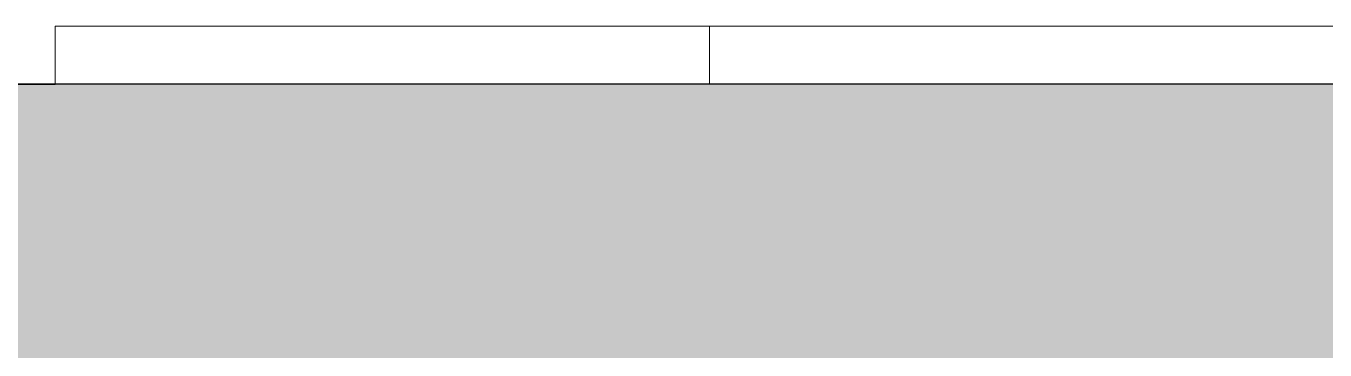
# Model space of a CAD drawing. Header units: millimetres. Extents: x 652554 to 1678317, y -308114 to 170803.
# Drawn here: x 747401.7 to 747513.1, y -99733.8 to -99706 of the extents above; entities that cross this region are included whole.
import ezdxf

# ---------------------------------------------------------------- set-up
doc = ezdxf.new("R2010")
doc.units = ezdxf.units.MM
doc.linetypes.add('Centre', pattern=[31.75, 6.35, -4.7625, 15.875, -4.7625])
for name, color, linetype, lineweight in [('A-FLOR-FNSH', 7, 'Continuous', 70), ('A-FLOR-LEVL', 7, 'Continuous', 9), ('A-FLOR-PATT', 7, 'Continuous', 70), ('A-GENM', 7, 'Continuous', 9), ('A-GLAZ-CURT', 7, 'Continuous', 9), ('WALL-E', 7, 'Continuous', 35)]:
    doc.layers.add(name, color=color, linetype=linetype, lineweight=lineweight)

# ---------------------------------------------------------------- blocks, each defined once
blk = doc.blocks.new('PPL-C-AECM-1-PP19-SE-M3-0001_rvt-1-2241-01 ENTRANCE 2 ENLARGED ELEVATION 1')
at = {"layer": 'WALL-E', "color": 7}
for p, q in [((-632112.39, 101220), (-633274.42, 101220)), ((-633274.42, 101220), (-632112.39, 101220))]:
    blk.add_line(p, q, dxfattribs=at)
blk = doc.blocks.new('DPA_CP_Entrance Facade Base Panel - Facade Base Panel-12124498-2241-01 ENTRANCE 2 ENLARGED ELEVATION 1')
at = {"layer": 'A-GLAZ-CURT', "color": 7}
for p, q in [((-632379.37, 101220), (-632112.39, 101220)), ((-632112.39, 101220), (-632379.37, 101220)), ((-632379.37, 101220), (-632112.39, 101220)), ((-632112.39, 101220), (-632379.37, 101220))]:
    blk.add_line(p, q, dxfattribs=at)
blk = doc.blocks.new('DPA_Drainage Gutter_Landscape_Type A - DPA_Drainage Gutter_Landscape_Type A-17956717-2241-01 ENTRANCE 2 ENLARGED ELEVATION 1')
at = {"layer": 'A-GENM', "color": 7}
for p, q in [((-632112.39, 101225), (-631717.39, 101225)), ((-632112.39, 101220), (-632112.39, 101225)), ((-632112.39, 101225), (-631717.39, 101225)), ((-631717.39, 101225), (-632112.39, 101225)), ((-632112.39, 101225), (-632112.39, 101220)), ((-632112.39, 101220), (-632112.39, 101225)), ((-632112.39, 101225), (-631717.39, 101225)), ((-631717.39, 101225), (-632112.39, 101225)), ((-632112.39, 101225), (-632112.39, 101220)), ((-632112.39, 101220), (-632112.39, 101225)), ((-632112.39, 101225), (-631717.39, 101225)), ((-631717.39, 101225), (-632112.39, 101225)), ((-632112.39, 101225), (-632112.39, 101220)), ((-632112.39, 101220), (-632112.39, 101225)), ((-632112.39, 101225), (-631717.39, 101225)), ((-631717.39, 101225), (-632112.39, 101225)), ((-632112.39, 101225), (-632112.39, 101220)), ((-632112.39, 101220), (-632112.39, 101225)), ((-632112.39, 101225), (-631717.39, 101225)), ((-631717.39, 101225), (-632112.39, 101225)), ((-632112.39, 101225), (-632112.39, 101220)), ((-632112.39, 101220), (-632112.39, 101225)), ((-632112.39, 101225), (-631717.39, 101225)), ((-631717.39, 101225), (-632112.39, 101225)), ((-632112.39, 101225), (-632112.39, 101220)), ((-632112.39, 101220), (-632112.39, 101225)), ((-632112.39, 101225), (-631717.39, 101225)), ((-631717.39, 101225), (-632112.39, 101225)), ((-632112.39, 101225), (-632112.39, 101220)), ((-632112.39, 101220), (-632112.39, 101225)), ((-632112.39, 101225), (-631717.39, 101225)), ((-631717.39, 101225), (-632112.39, 101225)), ((-632112.39, 101225), (-632112.39, 101220)), ((-632112.39, 101220), (-632112.39, 101225)), ((-632112.39, 101225), (-631717.39, 101225)), ((-631717.39, 101225), (-632112.39, 101225)), ((-632112.39, 101225), (-632112.39, 101220)), ((-632112.39, 101220), (-632112.39, 101225)), ((-632112.39, 101225), (-631717.39, 101225)), ((-631717.39, 101225), (-632112.39, 101225)), ((-632112.39, 101225), (-632112.39, 101220)), ((-632112.39, 101220), (-632112.39, 101225)), ((-632112.39, 101225), (-631717.39, 101225)), ((-631717.39, 101225), (-632112.39, 101225)), ((-632112.39, 101225), (-632112.39, 101220)), ((-632112.39, 101220), (-632112.39, 101225)), ((-632112.39, 101225), (-631717.39, 101225)), ((-631717.39, 101225), (-632112.39, 101225)), ((-632112.39, 101225), (-632112.39, 101220)), ((-632112.39, 101220), (-632112.39, 101225)), ((-632112.39, 101225), (-631717.39, 101225)), ((-631717.39, 101225), (-632112.39, 101225)), ((-632112.39, 101225), (-632112.39, 101220)), ((-632112.39, 101220), (-632112.39, 101225)), ((-632112.39, 101225), (-631717.39, 101225)), ((-631717.39, 101225), (-632112.39, 101225)), ((-632112.39, 101225), (-632112.39, 101220)), ((-632112.39, 101220), (-632112.39, 101225)), ((-632112.39, 101225), (-631717.39, 101225)), ((-631717.39, 101225), (-632112.39, 101225)), ((-632112.39, 101225), (-632112.39, 101220)), ((-632112.39, 101220), (-632112.39, 101225)), ((-632112.39, 101225), (-631717.39, 101225)), ((-631717.39, 101225), (-632112.39, 101225)), ((-632112.39, 101225), (-632112.39, 101220)), ((-632112.39, 101220), (-632112.39, 101225)), ((-632112.39, 101225), (-631717.39, 101225)), ((-631717.39, 101225), (-632112.39, 101225)), ((-632112.39, 101225), (-632112.39, 101220)), ((-632112.39, 101220), (-632112.39, 101225)), ((-632112.39, 101225), (-631717.39, 101225)), ((-631717.39, 101225), (-632112.39, 101225)), ((-632112.39, 101225), (-632112.39, 101220)), ((-632112.39, 101220), (-632112.39, 101225)), ((-632112.39, 101225), (-631717.39, 101225)), ((-631717.39, 101225), (-632112.39, 101225)), ((-632112.39, 101225), (-632112.39, 101220)), ((-632112.39, 101220), (-632112.39, 101225)), ((-632112.39, 101225), (-631717.39, 101225)), ((-631717.39, 101225), (-632112.39, 101225)), ((-632112.39, 101225), (-632112.39, 101220)), ((-632112.39, 101220), (-632112.39, 101225)), ((-632005.39, 101225), (-632105.39, 101225)), ((-632105.39, 101225), (-632005.39, 101225)), ((-632005.39, 101225), (-632105.39, 101225)), ((-632105.39, 101225), (-632005.39, 101225)), ((-632005.39, 101225), (-632105.39, 101225)), ((-632105.39, 101225), (-632005.39, 101225)), ((-632005.39, 101225), (-632105.39, 101225)), ((-632105.39, 101225), (-632005.39, 101225)), ((-632005.39, 101225), (-632105.39, 101225)), ((-632105.39, 101225), (-632005.39, 101225)), ((-632005.39, 101225), (-632105.39, 101225)), ((-632105.39, 101225), (-632005.39, 101225)), ((-632005.39, 101225), (-632105.39, 101225)), ((-632105.39, 101225), (-632005.39, 101225)), ((-632005.39, 101225), (-632105.39, 101225)), ((-632105.39, 101225), (-632005.39, 101225)), ((-632005.39, 101225), (-632105.39, 101225)), ((-632105.39, 101225), (-632005.39, 101225)), ((-632005.39, 101225), (-632105.39, 101225)), ((-632105.39, 101225), (-632005.39, 101225)), ((-632005.39, 101225), (-632105.39, 101225)), ((-632105.39, 101225), (-632005.39, 101225)), ((-632005.39, 101225), (-632105.39, 101225)), ((-632105.39, 101225), (-632005.39, 101225)), ((-632005.39, 101225), (-632105.39, 101225)), ((-632105.39, 101225), (-632005.39, 101225)), ((-632005.39, 101225), (-632105.39, 101225)), ((-632105.39, 101225), (-632005.39, 101225)), ((-632005.39, 101225), (-632105.39, 101225)), ((-632105.39, 101225), (-632005.39, 101225)), ((-632005.39, 101225), (-632105.39, 101225)), ((-632105.39, 101225), (-632005.39, 101225)), ((-632005.39, 101225), (-632105.39, 101225)), ((-632105.39, 101225), (-632005.39, 101225)), ((-632005.39, 101225), (-632105.39, 101225)), ((-632105.39, 101225), (-632005.39, 101225)), ((-632005.39, 101225), (-632105.39, 101225)), ((-632105.39, 101225), (-632005.39, 101225)), ((-632005.39, 101225), (-632105.39, 101225)), ((-632105.39, 101225), (-632005.39, 101225)), ((-632005.39, 101225), (-632105.39, 101225))]:
    blk.add_line(p, q, dxfattribs=at)
blk = doc.blocks.new('DPA_Drainage Gutter_Landscape_Type A - DPA_Drainage Gutter_Landscape_Type A-17303507-2241-01 ENTRANCE 2 ENLARGED ELEVATION 1')
at = {"layer": 'A-GENM', "color": 7}
for p, q in [((-632056.25, 101225), (-631758.75, 101225)), ((-632056.25, 101225), (-632056.25, 101220)), ((-632046.69, 101225), (-631960.56, 101225))]:
    blk.add_line(p, q, dxfattribs=at)

msp = doc.modelspace()

# ---------------------------------------------------------------- hatches: boundary and pattern name
at = {"layer": 'A-FLOR-PATT', "lineweight": 9}
h = msp.add_hatch(dxfattribs=at)
h.set_pattern_fill('FP_1', style=0, pattern_type=2)
h.set_pattern_definition([(50, (755994.4, -200931.02), (364.3679, -31.8783), [38.1, -419.1]), (355, (755994.4, -200931.02), (-70.4859, 382.1133), [30.48, -335.28]), (100.451, (756024.76, -200933.68), (293.885, 350.2334), [32.38, -356.18]), (46.184, (755994.4, -200829.4), (542.1585, -84.0858), [57.15, -628.65]), (96.636, (756039.57, -200836.4), (474.805, 494.8554), [48.57, -534.27]), (351.184, (755994.4, -200829.4), (474.8102, 494.85), [45.72, -502.92]), (21, (756045.2, -200854.82), (303.2285, -204.5305), [38.1, -419.1]), (326, (756045.2, -200854.82), (123.6039, 368.376), [30.48, -335.28]), (71.451, (756070.46, -200871.86), (426.8341, 163.8427), [32.38, -356.18]), (37.5, (755994.4, -200931.02), (6.17665, 169.11015), [16.764, -314.452, 16.764, -323.596, -336.55]), (37.5, (755994.4, -200931.02), (6.17665, 169.11015), [-671.576, 16.764, -319.786]), (7.5, (755994.4, -200931.02), (133.63888, 200.3615), [16.764, -177.292, 16.764, -306.832, -128.27]), (7.5, (755994.4, -200931.02), (133.63888, 200.3615), [-517.652, 16.764, -111.506]), (327.5, (755881.11, -200931.02), (271.18182, -11.45836), [16.764, -110.236, 16.764, -379.476, -525.78]), (327.5, (755881.11, -200931.02), (271.18182, -11.45836), [-523.24, 16.764, -509.016]), (317.5, (755830.3, -200931.02), (296.2585, 50.85285), [16.764, -148.336, 16.764, -246.38, -373.38]), (317.5, (755830.3, -200931.02), (296.2585, 50.85285), [-428.244, 16.764, -356.616])])
h.paths.add_polyline_path([(749159.9004, -99861.019), (750447.1965, -99861.019), (750447.1965, -99711.019), (745767.6922, -99711.019), (745767.6922, -99861.019), (748990.5098, -99861.019)])
h.paths.add_polyline_path([(754072.2274, -99861.019), (754219.175, -99861.019), (754219.175, -99711.019), (751295.7247, -99711.019), (751295.7247, -99861.019), (753733.4462, -99861.019)])

# ---------------------------------------------------------------- linework, layer by layer
at = {"layer": 'A-FLOR-FNSH', "color": 7, "lineweight": 25}
msp.add_line((754219.175, -99711.019), (745767.6922, -99711.019), dxfattribs=at)
at = {"layer": 'A-FLOR-LEVL', "color": 7, "linetype": 'Centre'}
msp.add_line((738408.1734, -99711.019), (763874.9509, -99711.019), dxfattribs=at)
at = {"layer": 'WALL-E', "color": 7}
for p, q in [((747404.1521, -99711.019), (745386.3959, -99711.019)), ((746013.3575, -99711.019), (747404.1521, -99711.019)), ((747404.1521, -99711.019), (746267.175, -99711.019)), ((746267.175, -99711.019), (747404.1521, -99711.019)), ((747404.1521, -99711.019), (746267.175, -99711.019)), ((746267.175, -99711.019), (747404.1521, -99711.019)), ((746267.175, -99711.019), (747404.1521, -99711.019))]:
    msp.add_line(p, q, dxfattribs=at)

# ---------------------------------------------------------------- block references
at = {"color": 7, "lineweight": 5}
msp.add_blockref('PPL-C-AECM-1-PP19-SE-M3-0001_rvt-1-2241-01 ENTRANCE 2 ENLARGED ELEVATION 1', (1379516.5465, -200931.019), dxfattribs=at)
at = {"layer": 'A-GENM', "color": 7}
for name in ['DPA_Drainage Gutter_Landscape_Type A - DPA_Drainage Gutter_Landscape_Type A-17956717-2241-01 ENTRANCE 2 ENLARGED ELEVATION 1', 'DPA_Drainage Gutter_Landscape_Type A - DPA_Drainage Gutter_Landscape_Type A-17303507-2241-01 ENTRANCE 2 ENLARGED ELEVATION 1']:
    msp.add_blockref(name, (1379516.5465, -200931.019), dxfattribs=at)
at = {"layer": 'A-GLAZ-CURT', "color": 7}
msp.add_blockref('DPA_CP_Entrance Facade Base Panel - Facade Base Panel-12124498-2241-01 ENTRANCE 2 ENLARGED ELEVATION 1', (1379516.5465, -200931.019), dxfattribs=at)

doc.saveas('drawing.dxf')
